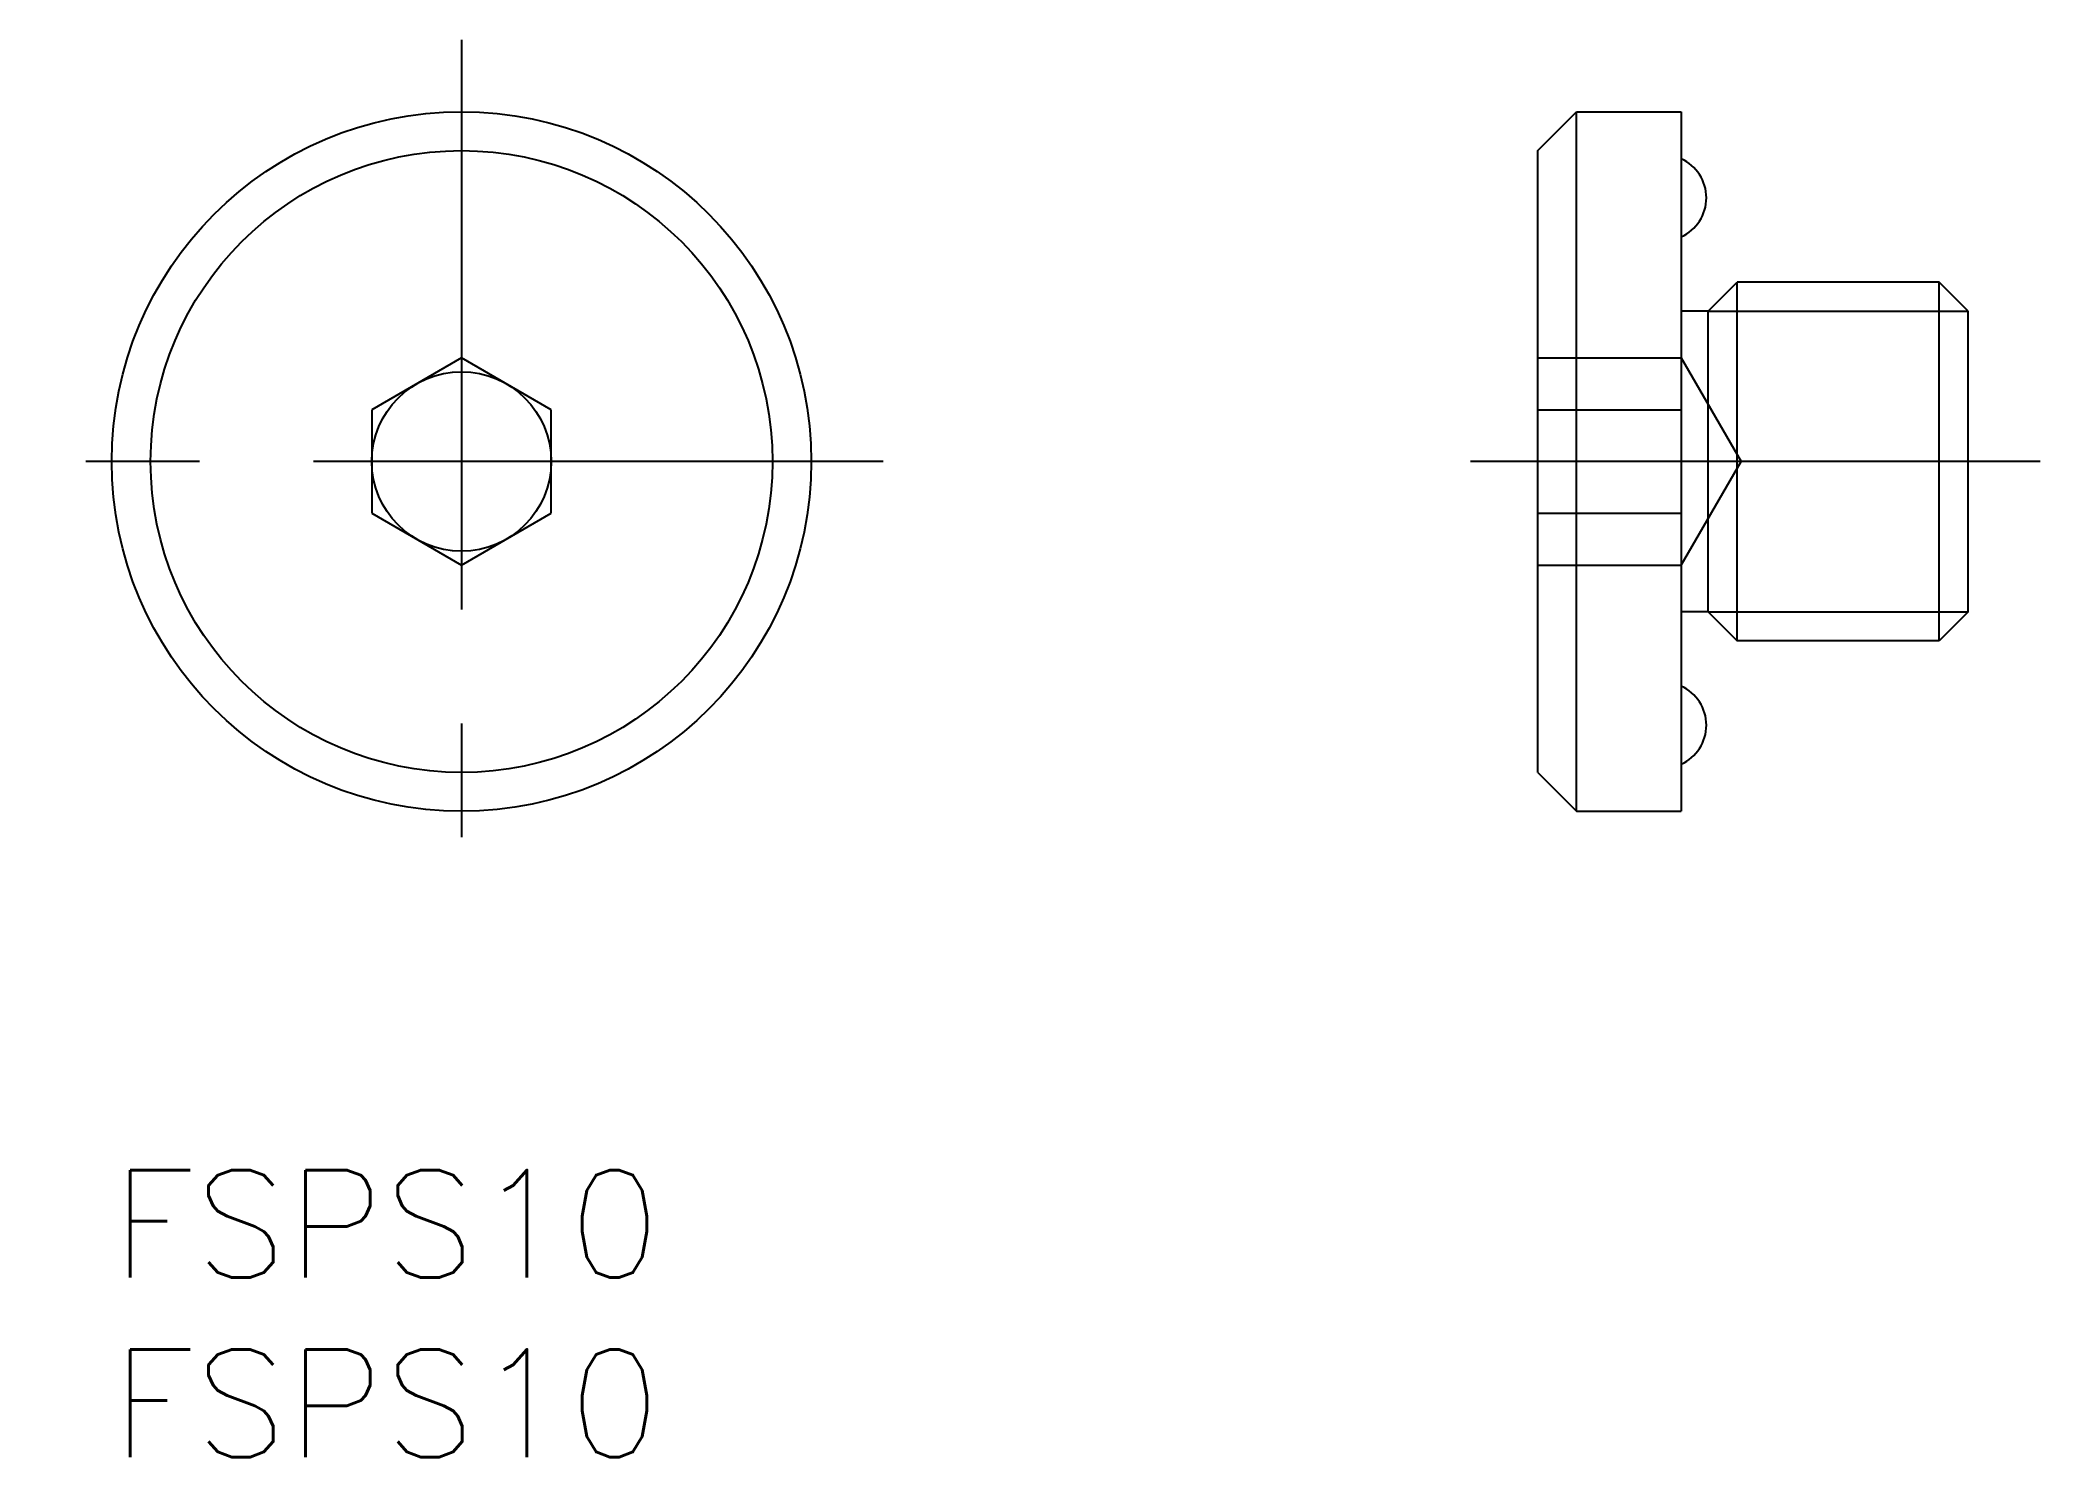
# Model space of a CAD drawing. Extents: x -2 to 53.8, y -8 to 31.5.
import ezdxf

# ---------------------------------------------------------------- set-up
doc = ezdxf.new("R2010")
doc.units = 0
doc.header["$LTSCALE"] = 0.5
doc.linetypes.add('CENTER', pattern=[50.8, 31.75, -6.35, 6.35, -6.35])
doc.linetypes.add('DASHED', pattern=[19.05, 12.7, -6.35])
for name, color, linetype in [('MSM_CENTER', 1, 'CENTER'), ('MSM_CONTINUOUS', 7, 'CONTINUOUS'), ('MSM_DASHED', 4, 'DASHED'), ('MSM_NARROW', 5, 'CONTINUOUS'), ('MSM_PART_NUMBER', 7, 'CONTINUOUS')]:
    doc.layers.add(name, color=color, linetype=linetype)
doc.styles.get("Standard").update_dxf_attribs({"font": 'txt.shx', "height": 3, "bigfont": 'bigfont.shx'})

# ---------------------------------------------------------------- blocks, each defined once
blk = doc.blocks.new('*U4')
at = {"layer": 'MSM_PART_NUMBER'}
blk.add_text('FSPS10', height=3, dxfattribs=at).set_placement((0, -3))
blk = doc.blocks.new('*U5')
at = {"layer": 'MSM_PART_NUMBER'}
blk.add_text('FSPS10', height=3, dxfattribs=at).set_placement((0, -8))

msp = doc.modelspace()

# ---------------------------------------------------------------- linework, layer by layer
at = {"layer": 'MSM_CENTER'}
for p, q in [((9.75, 31.5), (9.75, 8)), ((21.5, 19.75), (-2, 19.75)), ((53.75, 19.75), (37.75, 19.75))]:
    msp.add_line(p, q, dxfattribs=at)
at = {"layer": 'MSM_CONTINUOUS'}
for p, q in [((39.75, 28.417), (40.833, 29.5)), ((40.833, 10), (40.833, 29.5)), ((40.833, 29.5), (43.75, 29.5)), ((43.75, 29.5), (43.75, 10)), ((39.75, 11.082), (39.75, 28.417)), ((44.5, 23.938), (45.312, 24.75)), ((50.938, 24.75), (45.312, 24.75)), ((45.312, 14.75), (45.312, 24.75)), ((51.75, 23.938), (50.938, 24.75)), ((50.938, 14.75), (50.938, 24.75)), ((44.5, 23.938), (43.75, 23.938)), ((44.5, 15.562), (44.5, 23.938)), ((51.75, 15.562), (51.75, 23.938)), ((9.75, 22.637), (7.25, 21.193)), ((12.25, 21.193), (9.75, 22.637)), ((7.25, 21.193), (7.25, 18.307)), ((12.25, 18.307), (12.25, 21.193)), ((7.25, 18.307), (9.75, 16.863)), ((9.75, 16.863), (12.25, 18.307)), ((44.5, 15.562), (43.75, 15.562)), ((44.5, 15.562), (45.312, 14.75)), ((51.75, 15.562), (50.938, 14.75)), ((50.938, 14.75), (45.312, 14.75)), ((39.75, 11.082), (40.833, 10)), ((40.833, 10), (43.75, 10))]:
    msp.add_line(p, q, dxfattribs=at)
for radius in [9.75, 8.667, 2.5]:
    msp.add_circle((9.75, 19.75), radius, dxfattribs=at)
for centre in [(43.25, 27.1), (43.25, 12.4)]:
    msp.add_arc(centre, 1.2, 294.6243, 65.3757, dxfattribs=at)
at = {"layer": 'MSM_DASHED'}
for p, q in [((39.75, 22.637), (43.75, 22.637)), ((43.75, 22.637), (45.417, 19.75)), ((43.75, 22.637), (43.75, 16.863)), ((39.75, 21.193), (43.75, 21.193)), ((43.75, 16.863), (45.417, 19.75)), ((39.75, 18.307), (43.75, 18.307)), ((39.75, 16.863), (43.75, 16.863))]:
    msp.add_line(p, q, dxfattribs=at)
at = {"layer": 'MSM_NARROW'}
for p, q in [((44.5, 23.938), (51.75, 23.938)), ((44.5, 15.562), (51.75, 15.562))]:
    msp.add_line(p, q, dxfattribs=at)

# ---------------------------------------------------------------- block references
at = {"layer": 'MSM_CONTINUOUS'}
for name in ['*U4', '*U5']:
    msp.add_blockref(name, (0, 0), dxfattribs=at)

doc.saveas('drawing.dxf')
